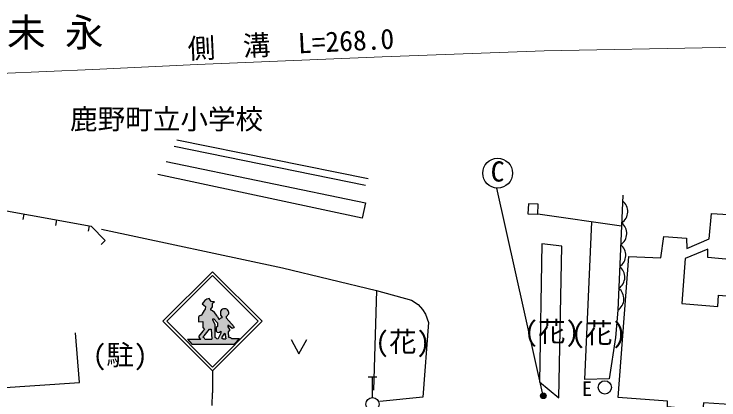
# Model space of a CAD drawing. Units: millimetres, scale not verified. Extents: x 40000 to 680000, y 20000 to 380000.
# Drawn here: x 184751 to 248636, y 305098 to 340112 of the extents above; entities that cross this region are included whole.
import ezdxf
from ezdxf.enums import TextEntityAlignment as Align

# ---------------------------------------------------------------- set-up
doc = ezdxf.new("R2010")
doc.units = ezdxf.units.MM
doc.header["$LTSCALE"] = 1000
for name, color, linetype, lineweight in [('M-BGD', 7, 'Continuous', 25), ('M-BGD-EXST', 7, 'Continuous', 25), ('M-STR-HTXT', 7, 'Continuous', 13), ('M-STR-STRC', 7, 'Continuous', 25)]:
    doc.layers.add(name, color=color, linetype=linetype, lineweight=lineweight)
doc.layers.add('M-BMK-HTXT', color=7, linetype='Continuous')
doc.styles.add('ＭＳ ゴシック', font='')
doc.styles.get('ＭＳ ゴシック').set_extended_font_data('MS Gothic')

msp = doc.modelspace()

# ---------------------------------------------------------------- hatches: boundary and pattern name
at = {"layer": 'M-BGD-EXST'}
msp.add_hatch(color=256, dxfattribs=at).paths.add_polyline_path([(232496, 305350, 1), (232935, 305589, 1)])
at = {"layer": 'M-STR-STRC'}
for points in [[(202451, 311526), (202613, 311532), (202674, 310611), (203133, 310629), (203132, 310632), (203131, 310635), (203130, 310638), (203129, 310641), (203127, 310645), (203126, 310648), (203125, 310651), (203123, 310654), (203122, 310657), (203120, 310660), (203119, 310662), (203117, 310665), (203115, 310668), (203114, 310671), (203112, 310674), (203110, 310677), (203108, 310679), (203106, 310682), (203104, 310685), (203102, 310687), (203100, 310690), (203098, 310693), (203096, 310695), (203094, 310698), (203092, 310700), (203089, 310702), (203087, 310705), (203085, 310707), (203082, 310709), (203080, 310712), (203077, 310714), (203075, 310716), (203072, 310718), (203070, 310720), (203067, 310722), (203064, 310724), (203062, 310726), (203059, 310728), (203056, 310730), (203054, 310732), (203051, 310733), (203048, 310735), (203045, 310737), (203042, 310738), (203039, 310740), (203036, 310741), (203033, 310743), (203030, 310744), (203027, 310746), (203024, 310747), (203021, 310748), (203018, 310749), (203015, 310750), (203012, 310751), (203008, 310752), (203005, 310753), (203002, 310754), (202999, 310755), (202996, 310756), (202992, 310757), (202989, 310757), (202986, 310758), (202983, 310759), (202979, 310759), (202977, 310759), (202962, 311935), (202770, 312322), (202773, 312443), (202858, 312446), (203180, 312101), (203175, 311773), (203059, 311666), (203065, 311329), (203068, 311326), (203071, 311322), (203074, 311319), (203077, 311315), (203080, 311312), (203083, 311308), (203086, 311305), (203089, 311302), (203092, 311299), (203096, 311296), (203099, 311293), (203102, 311290), (203106, 311287), (203109, 311284), (203113, 311281), (203116, 311278), (203120, 311275), (203124, 311273), (203128, 311270), (203131, 311268), (203135, 311265), (203139, 311263), (203143, 311261), (203147, 311258), (203151, 311256), (203155, 311254), (203159, 311252), (203163, 311250), (203167, 311248), (203171, 311246), (203176, 311245), (203180, 311243), (203184, 311241), (203188, 311240), (203193, 311239), (203197, 311237), (203201, 311236), (203206, 311235), (203210, 311234), (203215, 311232), (203219, 311232), (203223, 311231), (203228, 311230), (203232, 311229), (203237, 311228), (203241, 311228), (203246, 311227), (203250, 311227), (203255, 311226), (203260, 311226), (203264, 311226), (203269, 311226), (203273, 311226), (203278, 311226), (203282, 311226), (203287, 311226), (203291, 311227), (203296, 311227), (203300, 311227), (203305, 311228), (203309, 311228), (203314, 311229), (203318, 311230), (203323, 311231), (203327, 311232), (203332, 311233), (203336, 311234), (203340, 311235), (203345, 311236), (203349, 311237), (203354, 311239), (203358, 311240), (203362, 311242), (203366, 311243), (203371, 311245), (203375, 311247), (203379, 311248), (203383, 311250), (203387, 311252), (203391, 311254), (203395, 311256), (203399, 311259), (203403, 311261), (203407, 311263), (203411, 311266), (203415, 311268), (203419, 311270), (203422, 311273), (203426, 311276), (203430, 311278), (203433, 311281), (203437, 311284), (203440, 311287), (203444, 311290), (203447, 311293), (203451, 311296), (203454, 311299), (203457, 311302), (203460, 311305), (203463, 311309), (203466, 311312), (203469, 311316), (203472, 311319), (203475, 311322), (203476, 311323), (203494, 311155), (203213, 310626), (203612, 310638), (203609, 310806), (203845, 311167), (203948, 310634), (204466, 310679), (204461, 310683), (204456, 310687), (204451, 310691), (204445, 310695), (204440, 310698), (204434, 310702), (204429, 310705), (204423, 310709), (204418, 310712), (204412, 310715), (204406, 310718), (204401, 310721), (204395, 310724), (204389, 310727), (204383, 310729), (204377, 310732), (204371, 310734), (204365, 310737), (204359, 310739), (204353, 310741), (204347, 310743), (204340, 310745), (204334, 310747), (204328, 310748), (204322, 310750), (204315, 310752), (204309, 310753), (204303, 310754), (204296, 310755), (204290, 310756), (204283, 310757), (204277, 310758), (204270, 310759), (204264, 310759), (204258, 310760), (204251, 310760), (204245, 310760), (204238, 310761), (204232, 310761), (204225, 310760), (204219, 310760), (204212, 310760), (204206, 310759), (204200, 310759), (204167, 311279), (204286, 311353), (204286, 311498), (204114, 311731), (204114, 311838), (204191, 311841), (204525, 311583), (204634, 311628), (204685, 311740), (203969, 312554), (203969, 312675), (203975, 312677), (203980, 312679), (203985, 312681), (203991, 312683), (203996, 312685), (204001, 312688), (204006, 312690), (204011, 312693), (204016, 312696), (204022, 312698), (204026, 312701), (204031, 312704), (204036, 312707), (204041, 312710), (204046, 312713), (204051, 312717), (204055, 312720), (204060, 312723), (204064, 312727), (204069, 312731), (204073, 312734), (204078, 312738), (204082, 312742), (204086, 312746), (204090, 312750), (204094, 312754), (204098, 312758), (204102, 312762), (204106, 312766), (204110, 312771), (204114, 312775), (204117, 312779), (204121, 312784), (204124, 312788), (204128, 312793), (204131, 312798), (204134, 312802), (204137, 312807), (204140, 312812), (204143, 312817), (204146, 312822), (204149, 312827), (204152, 312832), (204154, 312837), (204157, 312842), (204159, 312847), (204162, 312853), (204164, 312858), (204166, 312863), (204168, 312869), (204170, 312874), (204171, 312877), (204194, 313044), (204148, 313177), (204146, 313182), (204144, 313187), (204142, 313191), (204140, 313196), (204137, 313201), (204135, 313205), (204132, 313210), (204130, 313215), (204127, 313219), (204124, 313224), (204121, 313228), (204118, 313232), (204115, 313237), (204112, 313241), (204109, 313245), (204106, 313249), (204103, 313253), (204099, 313258), (204096, 313262), (204092, 313265), (204089, 313269), (204085, 313273), (204081, 313277), (204078, 313280), (204074, 313284), (204070, 313288), (204066, 313291), (204062, 313294), (204058, 313298), (204054, 313301), (204050, 313304), (204045, 313307), (204041, 313310), (204037, 313313), (204032, 313316), (204028, 313319), (204023, 313322), (204019, 313324), (204014, 313327), (204010, 313329), (204005, 313332), (204000, 313334), (203996, 313336), (203991, 313339), (203986, 313341), (203981, 313343), (203976, 313345), (203971, 313346), (203966, 313348), (203961, 313350), (203956, 313351), (203951, 313353), (203946, 313354), (203941, 313356), (203936, 313357), (203931, 313358), (203926, 313359), (203920, 313360), (203915, 313361), (203910, 313361), (203905, 313362), (203900, 313363), (203894, 313363), (203889, 313363), (203884, 313364), (203879, 313364), (203873, 313364), (203868, 313364), (203863, 313364), (203858, 313364), (203852, 313364), (203847, 313363), (203842, 313363), (203837, 313362), (203831, 313362), (203831, 313362), (203825, 313362), (203819, 313363), (203814, 313363), (203808, 313363), (203802, 313363), (203796, 313363), (203791, 313363), (203785, 313363), (203779, 313363), (203773, 313363), (203768, 313362), (203762, 313362), (203756, 313361), (203750, 313360), (203745, 313359), (203739, 313359), (203733, 313357), (203728, 313356), (203722, 313355), (203716, 313354), (203711, 313352), (203705, 313351), (203700, 313349), (203694, 313347), (203689, 313346), (203683, 313344), (203678, 313342), (203673, 313340), (203667, 313337), (203662, 313335), (203657, 313333), (203652, 313330), (203646, 313328), (203641, 313325), (203636, 313322), (203631, 313319), (203626, 313317), (203621, 313313), (203617, 313310), (203612, 313307), (203607, 313304), (203602, 313301), (203598, 313297), (203593, 313294), (203589, 313290), (203584, 313286), (203580, 313283), (203575, 313279), (203571, 313275), (203567, 313271), (203563, 313267), (203559, 313263), (203555, 313259), (203551, 313255), (203547, 313250), (203543, 313246), (203540, 313241), (203536, 313237), (203533, 313232), (203529, 313228), (203526, 313223), (203523, 313218), (203520, 313213), (203516, 313209), (203513, 313204), (203510, 313199), (203508, 313194), (203505, 313189), (203502, 313184), (203502, 313183), (203490, 312790), (203617, 312646), (203617, 312548), (203612, 312548), (203607, 312548), (203602, 312549), (203597, 312549), (203592, 312549), (203587, 312549), (203582, 312548), (203577, 312548), (203572, 312548), (203567, 312547), (203562, 312547), (203557, 312546), (203552, 312546), (203547, 312545), (203542, 312544), (203537, 312543), (203532, 312542), (203527, 312541), (203522, 312540), (203518, 312538), (203513, 312537), (203508, 312535), (203503, 312534), (203498, 312532), (203494, 312530), (203489, 312529), (203484, 312527), (203480, 312525), (203475, 312523), (203470, 312521), (203466, 312518), (203461, 312516), (203457, 312514), (203453, 312511), (203448, 312509), (203444, 312506), (203440, 312504), (203435, 312501), (203431, 312498), (203427, 312495), (203423, 312492), (203419, 312489), (203415, 312486), (203411, 312483), (203407, 312480), (203403, 312476), (203400, 312473), (203396, 312469), (203392, 312466), (203389, 312462), (203385, 312459), (203382, 312455), (203379, 312451), (203375, 312448), (203372, 312444), (203369, 312440), (203366, 312436), (203363, 312432), (203294, 312432), (203155, 312686), (203148, 312704), (203139, 312722), (203131, 312739), (203122, 312757), (203113, 312774), (203104, 312791), (203094, 312808), (203084, 312825), (203074, 312841), (203063, 312858), (203052, 312874), (203041, 312890), (203030, 312906), (203018, 312921), (203006, 312937), (202994, 312952), (202981, 312967), (202968, 312981), (202955, 312996), (202942, 313010), (202929, 313024), (202915, 313038), (202901, 313052), (202887, 313065), (202872, 313078), (202858, 313091), (202843, 313104), (202828, 313116), (202812, 313128), (202797, 313140), (202781, 313151), (202765, 313162), (202749, 313173), (202732, 313184), (202716, 313194), (202699, 313204), (202682, 313214), (202665, 313224), (202648, 313233), (202631, 313242), (202613, 313250), (202596, 313259), (202578, 313267), (202560, 313274), (202544, 313281), (202544, 313344), (202711, 313535), (202700, 313818), (202903, 314009), (202626, 314032), (202418, 314303), (202403, 314300), (202388, 314296), (202374, 314293), (202359, 314289), (202345, 314284), (202330, 314280), (202316, 314275), (202302, 314270), (202288, 314265), (202274, 314259), (202260, 314254), (202246, 314248), (202232, 314241), (202219, 314235), (202205, 314228), (202192, 314221), (202179, 314214), (202165, 314207), (202152, 314199), (202140, 314191), (202127, 314183), (202114, 314175), (202102, 314166), (202090, 314158), (202077, 314149), (202065, 314140), (202054, 314130), (202042, 314121), (202031, 314111), (202019, 314101), (202008, 314091), (201997, 314080), (201986, 314070), (201976, 314059), (201965, 314048), (201955, 314037), (201945, 314026), (201935, 314014), (201926, 314003), (201916, 313991), (201907, 313979), (201898, 313967), (201890, 313955), (201881, 313942), (201873, 313930), (201864, 313917), (201857, 313904), (201849, 313891), (201841, 313878), (201834, 313865), (201827, 313851), (201821, 313838), (201814, 313824), (201808, 313811), (201806, 313807), (202089, 313576), (202083, 313334), (202063, 313311), (202044, 313288), (202025, 313265), (202006, 313241), (201988, 313218), (201970, 313193), (201953, 313169), (201936, 313144), (201920, 313119), (201904, 313094), (201888, 313068), (201873, 313042), (201858, 313016), (201844, 312990), (201830, 312963), (201817, 312936), (201804, 312909), (201792, 312882), (201780, 312854), (201769, 312827), (201758, 312799), (201748, 312774), (201743, 312774), (201738, 312774), (201732, 312774), (201727, 312774), (201721, 312774), (201716, 312774), (201711, 312774), (201705, 312773), (201700, 312773), (201695, 312772), (201689, 312772), (201684, 312771), (201679, 312770), (201673, 312769), (201668, 312768), (201663, 312767), (201658, 312766), (201652, 312765), (201647, 312763), (201642, 312762), (201637, 312760), (201632, 312759), (201627, 312757), (201622, 312755), (201617, 312753), (201612, 312751), (201607, 312749), (201602, 312747), (201597, 312745), (201592, 312742), (201587, 312740), (201582, 312738), (201578, 312735), (201573, 312732), (201568, 312730), (201564, 312727), (201559, 312724), (201555, 312721), (201550, 312718), (201546, 312715), (201542, 312711), (201537, 312708), (201533, 312705), (201529, 312701), (201525, 312698), (201521, 312694), (201517, 312690), (201513, 312687), (201509, 312683), (201506, 312679), (201502, 312675), (201498, 312671), (201495, 312667), (201491, 312663), (201488, 312659), (201485, 312655), (201481, 312650), (201478, 312646), (201475, 312642), (201472, 312637), (201469, 312633), (201466, 312628), (201463, 312624), (201461, 312619), (201458, 312614), (201456, 312609), (201454, 312606), (201454, 312191), (201858, 312208), (201852, 311677), (202014, 311487), (201966, 311441), (201918, 311394), (201871, 311346), (201826, 311297), (201781, 311248), (201737, 311198), (201693, 311147), (201651, 311095), (201610, 311043), (201569, 310990), (201530, 310936), (201494, 310886), (201494, 310882), (201494, 310877), (201494, 310872), (201494, 310867), (201494, 310862), (201494, 310858), (201495, 310853), (201495, 310848), (201495, 310843), (201496, 310839), (201497, 310834), (201497, 310829), (201498, 310824), (201499, 310820), (201500, 310815), (201501, 310810), (201502, 310806), (201503, 310801), (201505, 310796), (201506, 310792), (201507, 310787), (201509, 310783), (201511, 310778), (201512, 310774), (201514, 310769), (201516, 310765), (201518, 310760), (201520, 310756), (201522, 310752), (201524, 310747), (201526, 310743), (201528, 310739), (201531, 310735), (201533, 310731), (201536, 310726), (201538, 310722), (201541, 310718), (201544, 310714), (201546, 310711), (201549, 310707), (201552, 310703), (201555, 310699), (201558, 310695), (201561, 310692), (201565, 310688), (201568, 310685), (201571, 310681), (201574, 310678), (201578, 310674), (201581, 310671), (201585, 310668), (201589, 310665), (201592, 310662), (201596, 310659), (201600, 310656), (201603, 310653), (201607, 310650), (201611, 310647), (201615, 310644), (201619, 310642), (201623, 310639), (201627, 310637), (201631, 310634), (201636, 310632), (201640, 310629), (201644, 310627), (201648, 310625), (201653, 310623), (201657, 310621), (201661, 310619), (201666, 310617), (201670, 310616), (201675, 310614), (201679, 310612), (201682, 310611), (202042, 310611), (202041, 310616), (202039, 310620), (202038, 310625), (202036, 310629), (202034, 310634), (202032, 310638), (202030, 310642), (202028, 310647), (202026, 310651), (202024, 310655), (202022, 310659), (202020, 310663), (202017, 310668), (202015, 310672), (202012, 310676), (202010, 310680), (202007, 310683), (202004, 310687), (202002, 310691), (201999, 310695), (201996, 310699), (201993, 310702), (201990, 310706), (201987, 310709), (201983, 310713), (201980, 310716), (201977, 310720), (201974, 310723), (201970, 310726), (201967, 310730), (201963, 310733), (201960, 310736), (201956, 310739), (201952, 310742), (201948, 310745), (201945, 310748), (201941, 310750), (201937, 310753), (201933, 310756), (201929, 310758), (201925, 310761), (201921, 310763), (201917, 310766), (201913, 310768), (201909, 310770), (201904, 310772), (201900, 310774), (201896, 310776), (201891, 310778), (201887, 310780), (201883, 310782), (201878, 310783), (201874, 310785), (201869, 310787), (201865, 310788), (201860, 310789), (201856, 310791), (201851, 310792), (201847, 310793), (201845, 310793), (201876, 310821), (201906, 310849), (201936, 310877), (201965, 310906), (201994, 310936), (202022, 310966), (202050, 310996), (202077, 311027), (202104, 311059), (202130, 311090), (202155, 311123), (202180, 311156), (202205, 311189), (202229, 311222), (202252, 311256), (202274, 311291), (202296, 311326), (202318, 311361), (202330, 311382)], [(204703, 310172), (205176, 310679), (204466, 310679), (203948, 310634), (203688, 310634), (203612, 310638), (203213, 310626), (203133, 310629), (202674, 310611), (202042, 310611), (201682, 310611), (200476, 310611), (200870, 310172)]]:
    msp.add_hatch(color=256, dxfattribs=at).paths.add_polyline_path(points)

# ---------------------------------------------------------------- linework, layer by layer
at = {"layer": 'M-BGD'}
for p, q in [((199506, 328715), (216851, 325177)), ((199246, 328127), (216591, 324589)), ((185585, 321472), (185675, 321964)), ((188537, 320936), (188626, 321428)), ((239807, 320870), (232230, 321952)), ((191489, 320399), (191578, 320891)), ((192641, 319208), (193001, 319556)), ((217611, 315027), (217318, 305976)), ((216842, 307180), (217636, 307180)), ((217239, 305317), (217239, 307180))]:
    msp.add_line(p, q, dxfattribs=at)
for points in [[(152228, 328041), (191736, 320863), (193001, 319556)], [(198543, 326749), (216591, 322969), (216294, 321592), (197787, 325561)], [(239932, 323677), (239467, 313244), (239252, 310773), (238679, 307012), (236470, 306961), (237121, 321253)], [(192665, 320583), (209086, 317072), (217611, 315027), (220777, 314150), (221385, 313757), (221777, 313293), (222045, 312865), (222313, 312133), (221795, 305348), (217893, 304955)], [(182757, 310301), (182996, 306160), (190678, 306694), (190327, 311200)], [(209855, 310571), (210570, 309275), (211286, 310571)]]:
    msp.add_lwpolyline(points, dxfattribs=at)
for points in [[(232265, 322852), (231366, 322894), (231324, 321995), (232223, 321953)], [(240479, 318124), (243379, 318007), (243637, 319943), (245703, 319790), (245739, 318840), (247746, 319720), (247950, 322012), (252540, 321730), (252176, 317611), (247621, 318034), (247644, 318773), (245590, 317940), (245284, 313840), (248537, 313570), (248607, 314591), (254326, 314106), (253794, 304411), (247238, 304823), (247165, 304160), (243967, 304469), (243982, 305000), (239499, 305308)], [(234387, 319049), (232600, 319249), (232372, 306735), (234135, 305291)]]:
    msp.add_lwpolyline(points, close=True, dxfattribs=at)
for centre in [(238300, 306234), (217239, 304717)]:
    msp.add_circle(centre, 600, dxfattribs=at)
for centre in [(239157, 322194), (239068, 320212), (238980, 318230), (238892, 316248), (238804, 314266)]:
    msp.add_arc(centre, 1219, 302.99365, 51.90678, dxfattribs=at)
at = {"layer": 'M-BGD-EXST'}
msp.add_line((232716, 305469), (228507, 324329), dxfattribs=at)
for centre, radius in [((228582, 325677), 1350), ((232716, 305469), 250)]:
    msp.add_circle(centre, radius, dxfattribs=at)
at = {"layer": 'M-STR-HTXT'}
msp.add_lwpolyline([(57803, 323660), (163522, 333274), (174805, 334178), (183456, 334729), (191896, 335068), (201330, 335535), (218115, 336230), (232783, 336764), (248714, 337082), (257058, 337168), (264675, 336826), (333621, 332844)], dxfattribs=at)
at = {"layer": 'M-STR-STRC'}
for p, q in [((198230, 312231), (202730, 316731)), ((198584, 312231), (202730, 316377)), ((207231, 312231), (202730, 316731)), ((206877, 312231), (202730, 316377)), ((201806, 313807), (202089, 313576)), ((202626, 314032), (202418, 314303)), ((202903, 314009), (202626, 314032)), ((202903, 314009), (202700, 313818)), ((202700, 313818), (202711, 313535)), ((202089, 313576), (202083, 313334)), ((202711, 313535), (202544, 313344)), ((202544, 313344), (202544, 313281)), ((203490, 312790), (203502, 313183)), ((204148, 313177), (204194, 313044)), ((204194, 313044), (204171, 312877)), ((201454, 312606), (201454, 312191)), ((202770, 312322), (202773, 312443)), ((202773, 312443), (202858, 312446)), ((202858, 312446), (203180, 312101)), ((203155, 312686), (203294, 312432)), ((203294, 312432), (203363, 312432)), ((203617, 312646), (203490, 312790)), ((203617, 312548), (203617, 312646)), ((203969, 312675), (203969, 312554)), ((203969, 312554), (204685, 311740)), ((198230, 312231), (202730, 307730)), ((198584, 312231), (202730, 308084)), ((201454, 312191), (201858, 312208)), ((201858, 312208), (201852, 311677)), ((202730, 308084), (206877, 312231)), ((202731, 307731), (207231, 312231)), ((202962, 311935), (202770, 312322)), ((202977, 310759), (202962, 311935)), ((203175, 311773), (203059, 311666)), ((203180, 312101), (203175, 311773)), ((204191, 311841), (204114, 311838)), ((204114, 311838), (204114, 311731)), ((204525, 311583), (204191, 311841)), ((201852, 311677), (202014, 311487)), ((202330, 311382), (202451, 311526)), ((202451, 311526), (202613, 311532)), ((202613, 311532), (202674, 310611)), ((203059, 311666), (203065, 311329)), ((203494, 311155), (203213, 310626)), ((203476, 311323), (203494, 311155)), ((203609, 310806), (203845, 311167)), ((203845, 311167), (203948, 310634)), ((204114, 311731), (204286, 311498)), ((204286, 311353), (204167, 311279)), ((204167, 311279), (204200, 310759)), ((204286, 311498), (204286, 311353)), ((204634, 311628), (204525, 311583)), ((204685, 311740), (204634, 311628)), ((200476, 310611), (201682, 310611)), ((200476, 310611), (200870, 310172)), ((202042, 310611), (202674, 310611)), ((203213, 310626), (203133, 310629)), ((203612, 310638), (203609, 310806)), ((203688, 310634), (203612, 310638)), ((203688, 310634), (203948, 310634)), ((204466, 310679), (205176, 310679)), ((205176, 310679), (204703, 310172)), ((200870, 310172), (204703, 310172)), ((202731, 307731), (202731, 305731)), ((202711, 304577), (202731, 305731))]:
    msp.add_line(p, q, dxfattribs=at)
for centre, radius, start, end in [((202596, 313458), 863, 101.90989, 156.19638), ((203363, 312188), 1718, 138.17703, 160.06934), ((202130, 312243), 1117, 23.37044, 68.27431), ((203796, 313034), 330, 83.95474, 153.12523), ((203869, 313063), 301, 22.24618, 97.37057), ((201728, 312466), 308, 86.28867, 152.95883), ((203595, 312260), 288, 85.52391, 143.364), ((203861, 312985), 329, 289.23067, 340.76933), ((204631, 308697), 3825, 133.17171, 145.08347), ((200290, 312568), 2360, 311.23071, 329.82437), ((203273, 311486), 260, 217.04728, 321.30403), ((201769, 310872), 275, 177.01244, 251.54617), ((201784, 310529), 271, 17.68097, 76.9396), ((202952, 310571), 190, 17.79602, 82.59769), ((204234, 310389), 372, 51.35521, 95.23461)]:
    msp.add_arc(centre, radius, start, end, dxfattribs=at)

# ---------------------------------------------------------------- texts
at = {"layer": 'M-BGD', "style": 'ＭＳ ゴシック'}
msp.add_text('E', height=1320, dxfattribs=at).set_placement((236684, 306118), align=Align.MIDDLE_CENTER)
at = {"layer": 'M-BGD-EXST', "style": 'ＭＳ ゴシック'}
msp.add_text('C', height=1833, rotation=357.985, dxfattribs=at).set_placement((227903, 324391), align=Align.BOTTOM_LEFT)
at = {"layer": 'M-BMK-HTXT', "style": 'ＭＳ ゴシック'}
for s, height, p in [('字 未 永', 2566, (178866, 336395)), ('鹿野町立小学校', 1833, (189821, 329111)), ('(花)', 1833, (230990, 309833)), ('(花)', 1833, (235247, 309708)), ('(花)', 1833, (217484, 308904)), ('(駐)', 1833, (191865, 307708))]:
    msp.add_text(s, height=height, dxfattribs=at).set_placement(p, align=Align.BOTTOM_LEFT)
at = {"layer": 'M-STR-HTXT', "style": 'ＭＳ ゴシック'}
msp.add_text('側\u3000溝\u3000L=268.0', height=1833, rotation=2.836, dxfattribs=at).set_placement((200560, 335497), align=Align.BOTTOM_LEFT)

doc.saveas('drawing.dxf')
